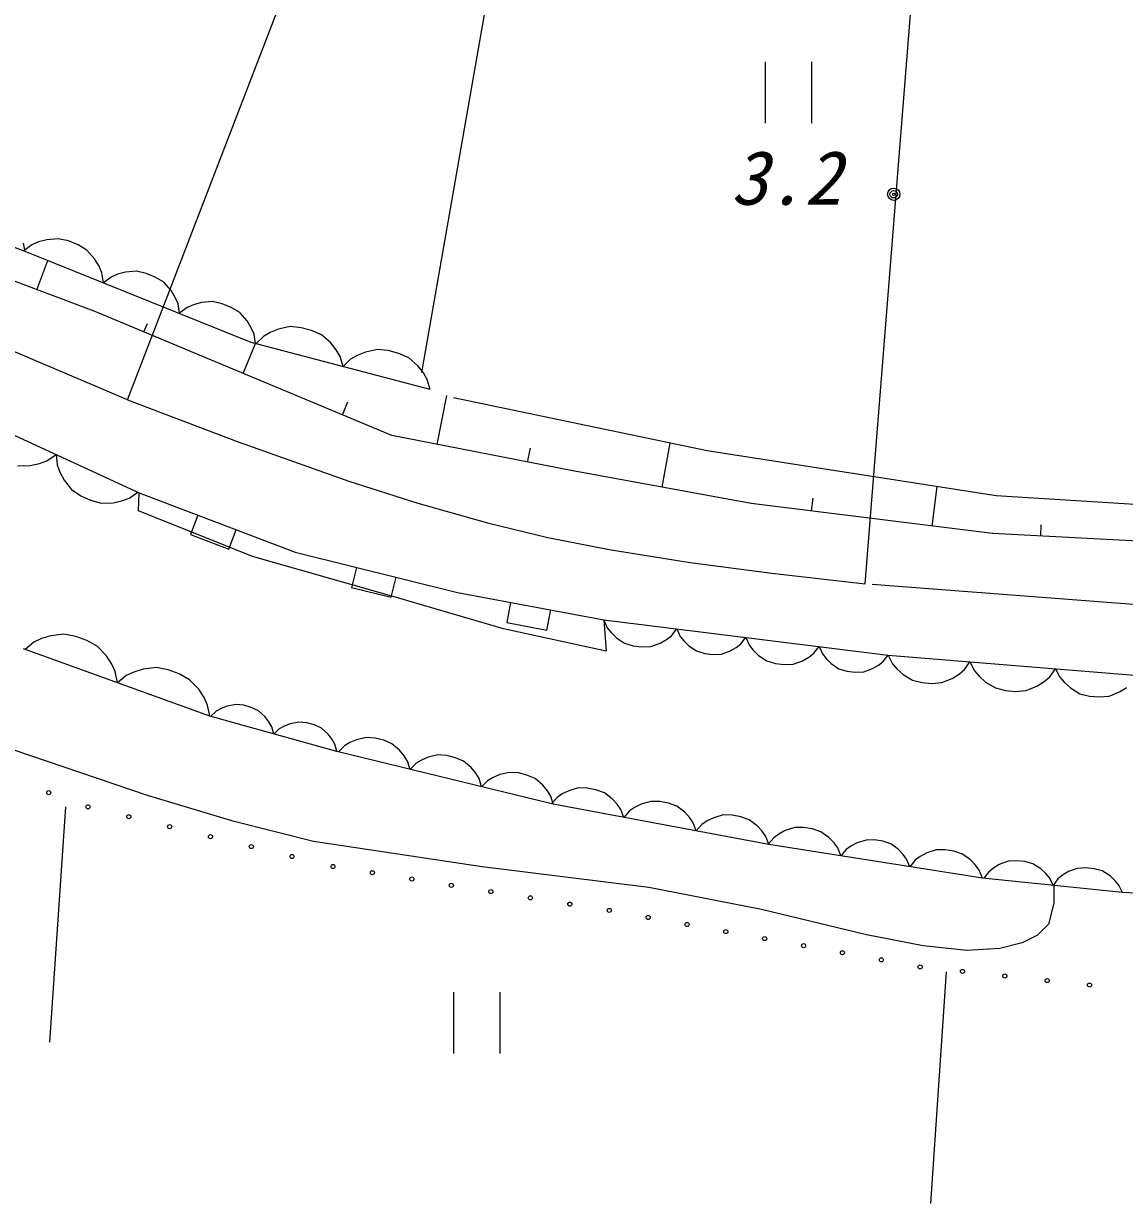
# Model space of a CAD drawing. Units: millimetres, scale not verified. Extents: x 39750 to 680000, y 20000 to 380250.
# Drawn here: x 350626 to 377510, y 264123 to 292952 of the extents above; entities that cross this region are included whole.
import ezdxf
from ezdxf.enums import TextEntityAlignment as Align

# ---------------------------------------------------------------- set-up
doc = ezdxf.new("R2010")
doc.units = ezdxf.units.MM
doc.header["$LTSCALE"] = 1000
doc.linetypes.add('CHAIN', pattern=[18.5, 12, -1.5, 3.5, -1.5])
for name, color, linetype, lineweight in [('M-BGD', 7, 'Continuous', 25), ('M-BMK', 2, 'CHAIN', 13), ('M-STR-HTXT', 7, 'Continuous', 13)]:
    doc.layers.add(name, color=color, linetype=linetype, lineweight=lineweight)
doc.styles.add('ＭＳ ゴシック', font='')
doc.styles.get('ＭＳ ゴシック').set_extended_font_data('MS Gothic')

msp = doc.modelspace()

# ---------------------------------------------------------------- linework, layer by layer
at = {"layer": 'M-BGD'}
for p, q in [((360349, 284425), (362557, 297002)), ((368735, 292020), (368735, 290520)), ((369875, 290520), (369875, 292020)), ((350664, 287384), (344375, 289684)), ((352353, 285926), (347215, 287844)), ((350664, 287384), (350624, 287590)), ((350824, 287546), (350629, 287398)), ((350988, 287616), (350824, 287546)), ((351190, 287671), (350988, 287616)), ((351471, 287694), (351190, 287671)), ((351721, 287640), (351471, 287694)), ((351955, 287546), (351721, 287640)), ((352173, 287413), (351955, 287546)), ((356185, 285160), (350664, 287384)), ((350953, 286444), (351218, 287161)), ((352360, 287203), (352173, 287413)), ((352469, 287023), (352360, 287203)), ((352540, 286859), (352469, 287023)), ((352578, 286618), (352540, 286859)), ((353113, 286878), (352920, 286826)), ((353381, 286900), (353113, 286878)), ((353618, 286848), (353381, 286900)), ((353841, 286759), (353618, 286848)), ((352764, 286759), (352578, 286618)), ((352920, 286826), (352764, 286759)), ((354049, 286632), (353841, 286759)), ((354228, 286432), (354049, 286632)), ((354331, 286261), (354228, 286432)), ((354398, 286105), (354331, 286261)), ((354435, 285875), (354398, 286105)), ((354621, 286016), (354435, 285875)), ((354777, 286083), (354621, 286016)), ((354970, 286135), (354777, 286083)), ((355238, 286157), (354970, 286135)), ((355475, 286105), (355238, 286157)), ((355698, 286016), (355475, 286105)), ((355906, 285889), (355698, 286016)), ((359623, 282883), (352353, 285926)), ((356084, 285689), (355906, 285889)), ((353564, 285419), (353650, 285624)), ((356188, 285518), (356084, 285689)), ((356255, 285362), (356188, 285518)), ((356850, 285485), (356647, 285402)), ((357139, 285546), (356850, 285485)), ((357406, 285521), (357139, 285546)), ((357661, 285454), (357406, 285521)), ((357905, 285344), (357661, 285454)), ((355988, 284405), (356292, 285132)), ((360557, 284010), (356185, 285160)), ((356292, 285132), (356255, 285362)), ((356485, 285308), (356302, 285129)), ((356647, 285402), (356485, 285308)), ((358127, 285149), (357905, 285344)), ((358263, 284977), (358127, 285149)), ((358358, 284816), (358263, 284977)), ((358774, 284843), (358613, 284749)), ((358978, 284926), (358774, 284843)), ((359267, 284986), (358978, 284926)), ((359533, 284961), (359267, 284986)), ((359789, 284894), (359533, 284961)), ((360033, 284784), (359789, 284894)), ((358429, 284569), (358358, 284816)), ((358613, 284749), (358429, 284569)), ((360255, 284589), (360033, 284784)), ((360391, 284417), (360255, 284589)), ((347243, 284351), (353447, 281485)), ((360485, 284256), (360391, 284417)), ((360557, 284010), (360485, 284256)), ((358411, 283390), (358545, 283710)), ((360727, 282668), (360960, 283864)), ((367323, 282515), (361126, 283803)), ((364040, 282024), (359623, 282883)), ((362936, 282239), (363003, 282581)), ((366218, 281625), (366416, 282703)), ((351014, 282203), (351197, 282271)), ((351197, 282271), (351419, 282422)), ((351419, 282422), (351447, 282166)), ((374378, 281410), (367323, 282515)), ((350481, 282146), (350789, 282155)), ((350789, 282155), (351014, 282203)), ((351447, 282166), (351511, 281991)), ((351511, 281991), (351616, 281798)), ((368396, 281227), (364040, 282024)), ((351616, 281798), (351800, 281567)), ((351800, 281567), (352021, 281416)), ((352021, 281416), (352261, 281306)), ((353204, 281354), (353416, 281499)), ((353431, 281045), (353447, 281485)), ((353447, 281485), (357256, 280032)), ((372814, 280674), (372934, 281637)), ((384549, 280779), (374378, 281410)), ((352261, 281306), (352519, 281235)), ((352519, 281235), (352814, 281244)), ((352814, 281244), (353029, 281290)), ((353029, 281290), (353204, 281354)), ((374286, 280490), (368396, 281227)), ((369869, 281042), (369908, 281358)), ((356220, 279930), (353431, 281045)), ((354884, 280936), (354706, 280469)), ((355640, 280113), (355819, 280580)), ((375467, 280429), (375481, 280702)), ((354706, 280469), (355640, 280113)), ((379010, 280245), (374286, 280490)), ((359675, 278948), (356220, 279930)), ((357256, 280032), (361222, 279050)), ((358753, 279661), (358633, 279176)), ((359604, 278935), (359724, 279421)), ((358633, 279176), (359604, 278935)), ((362345, 278163), (359675, 278948)), ((361222, 279050), (364795, 278383)), ((362517, 278808), (362425, 278317)), ((363408, 278133), (363500, 278625)), ((362425, 278317), (363408, 278133)), ((364795, 278383), (364858, 277613)), ((364795, 278383), (371745, 277519)), ((364795, 278383), (364880, 278191)), ((351063, 277924), (350879, 277838)), ((351293, 277994), (351063, 277924)), ((351612, 278031), (351293, 277994)), ((351899, 277978), (351612, 278031)), ((352170, 277880), (351899, 277978)), ((364858, 277613), (362345, 278163)), ((364880, 278191), (364974, 278070)), ((364974, 278070), (365103, 277945)), ((365103, 277945), (365304, 277811)), ((366331, 277901), (366452, 277995)), ((366452, 277995), (366581, 278161)), ((366581, 278161), (366661, 277979)), ((366661, 277979), (366750, 277866)), ((368146, 277795), (368268, 277951)), ((368268, 277951), (368353, 277759)), ((355175, 276027), (350620, 277676)), ((350879, 277838), (350662, 277661)), ((352425, 277737), (352170, 277880)), ((352647, 277504), (352425, 277737)), ((365304, 277811), (365514, 277749)), ((365514, 277749), (365728, 277722)), ((365728, 277722), (365947, 277732)), ((365947, 277732), (366175, 277812)), ((366175, 277812), (366331, 277901)), ((366750, 277866), (366872, 277748)), ((366872, 277748), (367062, 277621)), ((367062, 277621), (367260, 277562)), ((367669, 277546), (367884, 277622)), ((367884, 277622), (368032, 277706)), ((368032, 277706), (368146, 277795)), ((368353, 277759), (368447, 277638)), ((368447, 277638), (368576, 277514)), ((369925, 277564), (370054, 277729)), ((370054, 277729), (370135, 277548)), ((352778, 277303), (352647, 277504)), ((367260, 277562), (367463, 277537)), ((367463, 277537), (367669, 277546)), ((368576, 277514), (368777, 277380)), ((368777, 277380), (368987, 277317)), ((369420, 277300), (369648, 277380)), ((369648, 277380), (369804, 277470)), ((369804, 277470), (369925, 277564)), ((370135, 277548), (370223, 277434)), ((370223, 277434), (370346, 277316)), ((371505, 277275), (371619, 277363)), ((371619, 277363), (371741, 277519)), ((371745, 277519), (377855, 277024)), ((371745, 277519), (371848, 277310)), ((373602, 277168), (373738, 277357)), ((373738, 277357), (373847, 277138)), ((353656, 274091), (344457, 277205)), ((352864, 277119), (352778, 277303)), ((352918, 276844), (352864, 277119)), ((353320, 277107), (353135, 277020)), ((353549, 277177), (353320, 277107)), ((353869, 277214), (353549, 277177)), ((354156, 277161), (353869, 277214)), ((354427, 277063), (354156, 277161)), ((354681, 276920), (354427, 277063)), ((368987, 277317), (369202, 277291)), ((369202, 277291), (369420, 277300)), ((370346, 277316), (370535, 277189)), ((370535, 277189), (370734, 277131)), ((370734, 277131), (370936, 277105)), ((370936, 277105), (371143, 277114)), ((371143, 277114), (371358, 277190)), ((371358, 277190), (371505, 277275)), ((371848, 277310), (371958, 277181)), ((371958, 277181), (372108, 277048)), ((372108, 277048), (372337, 276909)), ((373304, 276951), (373473, 277058)), ((373473, 277058), (373602, 277168)), ((373847, 277138), (373962, 277002)), ((375689, 276989), (375831, 277188)), ((375831, 277188), (375935, 276979)), ((353135, 277020), (352918, 276844)), ((354903, 276687), (354681, 276920)), ((372337, 276909), (372573, 276850)), ((372573, 276850), (372813, 276830)), ((372813, 276830), (373055, 276851)), ((373055, 276851), (373304, 276951)), ((373962, 277002), (374119, 276863)), ((374119, 276863), (374360, 276717)), ((375114, 276656), (375375, 276761)), ((375375, 276761), (375553, 276873)), ((375553, 276873), (375689, 276989)), ((375935, 276979), (376045, 276850)), ((376045, 276850), (376194, 276717)), ((355035, 276486), (354903, 276687)), ((355121, 276301), (355035, 276486)), ((374360, 276717), (374608, 276655)), ((374608, 276655), (374859, 276635)), ((374859, 276635), (375114, 276656)), ((376194, 276717), (376424, 276578)), ((376424, 276578), (376660, 276519)), ((376660, 276519), (376899, 276500)), ((376899, 276500), (377142, 276520)), ((377142, 276520), (377390, 276620)), ((377390, 276620), (377560, 276727)), ((355175, 276027), (355121, 276301)), ((355448, 276216), (355329, 276150)), ((355597, 276275), (355448, 276216)), ((355807, 276316), (355597, 276275)), ((356001, 276295), (355807, 276316)), ((356186, 276243), (356001, 276295)), ((356362, 276161), (356186, 276243)), ((358277, 275163), (355175, 276027)), ((355329, 276150), (355194, 276021)), ((356521, 276017), (356362, 276161)), ((356619, 275890), (356521, 276017)), ((356686, 275772), (356619, 275890)), ((356735, 275592), (356686, 275772)), ((356871, 275721), (356735, 275592)), ((356989, 275787), (356871, 275721)), ((357138, 275845), (356989, 275787)), ((357349, 275886), (357138, 275845)), ((357542, 275866), (357349, 275886)), ((357727, 275814), (357542, 275866)), ((357904, 275732), (357727, 275814)), ((358063, 275588), (357904, 275732)), ((358160, 275461), (358063, 275588)), ((358227, 275343), (358160, 275461)), ((358277, 275163), (358227, 275343)), ((358593, 275382), (358462, 275303)), ((358758, 275453), (358593, 275382)), ((358994, 275507), (358758, 275453)), ((359212, 275491), (358994, 275507)), ((359422, 275440), (359212, 275491)), ((359623, 275354), (359422, 275440)), ((359808, 275198), (359623, 275354)), ((363562, 273876), (358277, 275163)), ((358462, 275303), (358315, 275154)), ((359922, 275059), (359808, 275198)), ((360001, 274928), (359922, 275059)), ((360507, 275028), (360342, 274957)), ((360743, 275081), (360507, 275028)), ((360961, 275065), (360743, 275081)), ((361171, 275014), (360961, 275065)), ((360064, 274728), (360001, 274928)), ((360211, 274877), (360064, 274728)), ((360342, 274957), (360211, 274877)), ((361372, 274928), (361171, 275014)), ((361557, 274772), (361372, 274928)), ((361671, 274633), (361557, 274772)), ((361750, 274503), (361671, 274633)), ((361813, 274302), (361750, 274503)), ((361960, 274452), (361813, 274302)), ((362091, 274531), (361960, 274452)), ((362256, 274602), (362091, 274531)), ((362492, 274656), (362256, 274602)), ((362710, 274640), (362492, 274656)), ((362920, 274588), (362710, 274640)), ((363121, 274502), (362920, 274588)), ((363306, 274346), (363121, 274502)), ((363420, 274207), (363306, 274346)), ((363499, 274077), (363420, 274207)), ((363941, 274208), (363780, 274129)), ((364173, 274275), (363941, 274208)), ((364392, 274271), (364173, 274275)), ((364605, 274231), (364392, 274271)), ((364810, 274156), (364605, 274231)), ((355766, 273454), (353656, 274091)), ((363562, 273876), (363499, 274077)), ((363654, 274042), (363515, 273885)), ((368823, 272895), (363562, 273876)), ((363780, 274129), (363654, 274042)), ((365003, 274010), (364810, 274156)), ((365125, 273878), (365003, 274010)), ((365211, 273752), (365125, 273878)), ((365711, 273878), (365549, 273799)), ((365943, 273945), (365711, 273878)), ((366162, 273941), (365943, 273945)), ((366374, 273901), (366162, 273941)), ((366580, 273826), (366374, 273901)), ((351271, 268065), (351654, 273817)), ((365284, 273555), (365211, 273752)), ((365423, 273712), (365284, 273555)), ((365549, 273799), (365423, 273712)), ((366772, 273680), (366580, 273826)), ((366894, 273548), (366772, 273680)), ((367712, 273615), (367480, 273548)), ((367931, 273611), (367712, 273615)), ((368144, 273571), (367931, 273611)), ((357706, 272969), (355766, 273454)), ((366980, 273422), (366894, 273548)), ((367054, 273225), (366980, 273422)), ((367193, 273382), (367054, 273225)), ((367319, 273468), (367193, 273382)), ((367480, 273548), (367319, 273468)), ((368349, 273496), (368144, 273571)), ((368542, 273350), (368349, 273496)), ((368664, 273218), (368542, 273350)), ((369458, 273305), (369228, 273232)), ((369677, 273307), (369458, 273305)), ((369890, 273273), (369677, 273307)), ((368750, 273092), (368664, 273218)), ((368823, 272895), (368750, 273092)), ((368945, 273058), (368810, 272897)), ((369068, 273148), (368945, 273058)), ((369228, 273232), (369068, 273148)), ((370098, 273204), (369890, 273273)), ((370294, 273063), (370098, 273204)), ((370420, 272934), (370294, 273063)), ((361826, 272350), (357706, 272969)), ((374045, 272070), (368823, 272895)), ((370510, 272811), (370420, 272934)), ((370588, 272616), (370510, 272811)), ((370715, 272768), (370588, 272616)), ((370832, 272853), (370715, 272768)), ((370982, 272933), (370832, 272853)), ((371200, 273002), (370982, 272933)), ((371407, 273003), (371200, 273002)), ((371608, 272971), (371407, 273003)), ((371804, 272906), (371608, 272971)), ((371990, 272773), (371804, 272906)), ((372108, 272652), (371990, 272773)), ((372915, 272759), (372685, 272686)), ((373134, 272761), (372915, 272759)), ((373347, 272727), (373134, 272761)), ((373555, 272658), (373347, 272727)), ((372193, 272535), (372108, 272652)), ((372267, 272351), (372193, 272535)), ((372402, 272512), (372267, 272351)), ((372526, 272602), (372402, 272512)), ((372685, 272686), (372526, 272602)), ((373751, 272518), (373555, 272658)), ((373877, 272388), (373751, 272518)), ((374670, 272484), (374456, 272404)), ((374876, 272497), (374670, 272484)), ((375079, 272476), (374876, 272497)), ((375278, 272421), (375079, 272476)), ((365899, 271839), (361826, 272350)), ((373967, 272265), (373877, 272388)), ((374045, 272070), (373967, 272265)), ((374198, 272225), (374079, 272067)), ((374310, 272316), (374198, 272225)), ((374456, 272404), (374310, 272316)), ((375471, 272299), (375278, 272421)), ((375595, 272183), (375471, 272299)), ((375686, 272071), (375595, 272183)), ((376147, 272229), (376001, 272141)), ((376361, 272309), (376147, 272229)), ((376567, 272322), (376361, 272309)), ((376770, 272301), (376567, 272322)), ((376969, 272246), (376770, 272301)), ((377162, 272124), (376969, 272246)), ((377461, 271717), (374045, 272070)), ((375770, 271892), (375686, 272071)), ((375889, 272050), (375770, 271892)), ((375786, 271890), (375788, 271461)), ((376001, 272141), (375889, 272050)), ((377286, 272008), (377162, 272124)), ((377377, 271897), (377286, 272008)), ((377461, 271717), (377377, 271897)), ((368650, 271303), (365899, 271839)), ((378501, 271670), (377461, 271717)), ((371214, 270687), (368650, 271303)), ((375788, 271461), (375655, 270948)), ((375655, 270948), (375387, 270678)), ((372594, 270417), (371214, 270687)), ((373665, 270304), (372594, 270417)), ((375012, 270494), (374467, 270354)), ((375387, 270678), (375012, 270494)), ((374467, 270354), (373665, 270304)), ((372781, 264123), (373164, 269779)), ((361128, 269283), (361128, 267783)), ((362268, 267783), (362268, 269283))]:
    msp.add_line(p, q, dxfattribs=at)
for centre, radius in [((371876, 288781), 150), ((371876, 288781), 90), ((371876, 288781), 30), ((351241, 274159), 50), ((352199, 273814), 50), ((353196, 273571), 50), ((354193, 273328), 50), ((355190, 273085), 50), ((356187, 272842), 50), ((357184, 272599), 50), ((358181, 272356), 50), ((359145, 272203), 50), ((360109, 272050), 50), ((361073, 271896), 50), ((362037, 271743), 50), ((363001, 271590), 50), ((363966, 271436), 50), ((364930, 271283), 50), ((365879, 271110), 50), ((366828, 270938), 50), ((367777, 270765), 50), ((368726, 270593), 50), ((369675, 270420), 50), ((370624, 270247), 50), ((371573, 270075), 50), ((372522, 269902), 50), ((373556, 269791), 50), ((374590, 269680), 50), ((375624, 269568), 50), ((376658, 269457), 50)]:
    msp.add_circle(centre, radius, dxfattribs=at)
at = {"layer": 'M-BMK'}
for p, q in [((353166, 283756), (350274, 284984)), ((401761, 276901), (371183, 279261))]:
    msp.add_line(p, q, dxfattribs=at)
msp.add_lwpolyline([(353166, 283756), (355863, 282735), (358573, 281772), (360258, 281233), (361956, 280753), (363428, 280398), (364924, 280099), (366905, 279781), (368901, 279521), (370037, 279389), (371183, 279261)], dxfattribs=at)
at = {"layer": 'M-STR-HTXT'}
for p, q in [((353166, 283756), (363820, 311472)), ((371183, 279261), (373601, 309853))]:
    msp.add_line(p, q, dxfattribs=at)

# ---------------------------------------------------------------- texts
at = {"layer": 'M-BGD', "style": 'ＭＳ ゴシック', "oblique": 15}
msp.add_text('3.2', height=1320, dxfattribs=at).set_placement((367895, 288129), align=Align.BOTTOM_LEFT)

doc.saveas('drawing.dxf')
